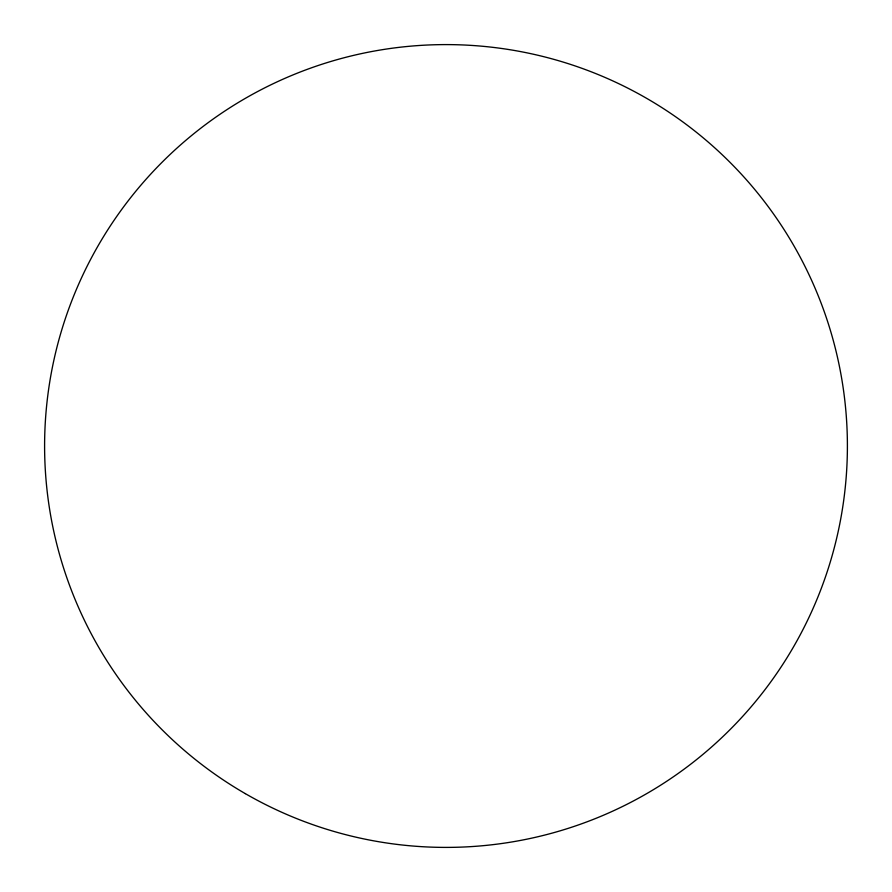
<?xml version="1.0" encoding="UTF-8"?>
<svg xmlns="http://www.w3.org/2000/svg" width="892" height="892" viewBox="0 0 892 892"><rect width="100%" height="100%" fill="white"/><g stroke="black" fill="none" stroke-linecap="round" stroke-linejoin="round"><path stroke-width="1.34" d="M245.3 793.624A401.4 401.4 0 0 0 847.4 446A401.4 401.4 0 0 0 245.3 98.376A401.4 401.4 0 0 0 245.3 793.624"/></g></svg>
